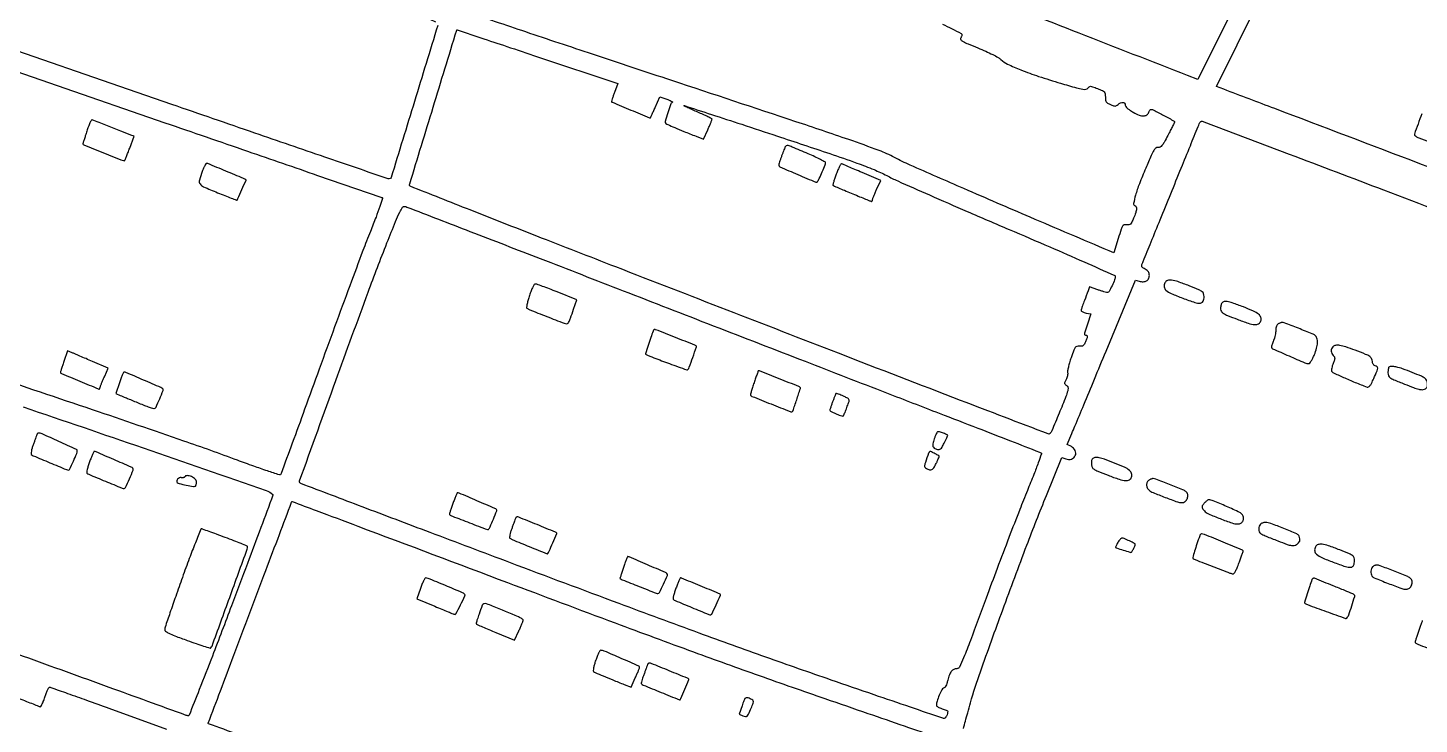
# Model space of a CAD drawing. Header units: metres. Extents: x 244 to 6504, y 133 to 4776.
# Drawn here: x 1770 to 2420, y 2026 to 2351 of the extents above; entities that cross this region are included whole.
import ezdxf

# ---------------------------------------------------------------- set-up
doc = ezdxf.new("R2010")
doc.units = ezdxf.units.M
doc.header["$MEASUREMENT"] = 0

msp = doc.modelspace()

# ---------------------------------------------------------------- linework, layer by layer
for points in [[(2390.74, 4302.36, -0.000001), (2436.6, 4383.87, -0.253439)], [(5649.78, 2908.29, -0.000001), (5592.12, 2927.27, -0.000136)], [(1770.95, 4232.21, -0.000001), (1756.31, 4203.53, -0.092463)], [(2206.96, 2024.38, -0.000411), (2207.88, 2027.87, -0.003123), (2208.94, 2031.8, -0.00189), (2210.24, 2036.44, -0.016038), (2214.87, 2050.93, -0.002374), (2225.3, 2079.82, -0.002896), (2236.52, 2109.92, -0.006038), (2245.68, 2133.2), (2252.87, 2150.84), (2254.68, 2150.21, 0.160329), (2257.33, 2150.16, 0.214377), (2259.12, 2151.74, 0.219929), (2259.1, 2154.07, 0.164771), (2257.29, 2155.95), (2255.33, 2156.97), (2257.51, 2162.1, 0.002072), (2258.96, 2165.52, 0.000135), (2263.1, 2175.48, 0.000196), (2268.03, 2187.35, 0.000146), (2273.46, 2200.45), (2287.22, 2233.67), (2288.97, 2233.16, 0.069903), (2290.87, 2232.9, 0.126063), (2292.38, 2233.28, 0.151374), (2293.34, 2234.28, 0.117639), (2293.69, 2235.75, 0.049629), (2293.59, 2236.78, 0.095498), (2293.28, 2237.54, 0.089411), (2292.69, 2238.16, 0.039436), (2291.73, 2238.76, -0.025294), (2290.69, 2239.37, -0.122565), (2290.23, 2239.86, -0.16514), (2290.12, 2240.44, -0.056736), (2290.35, 2241.26, -0.002575), (2290.8, 2242.4, -0.000021), (2294.49, 2251.45, -0.000075), (2298.73, 2261.84, -0.000048), (2303.65, 2273.88, 0.00009), (2308.56, 2285.92, 0.000139), (2312.8, 2296.32, 0.00004), (2316.49, 2305.38, 0.00456), (2316.96, 2306.57, -0.050393), (2317.25, 2307.14, -0.069985), (2317.62, 2307.58, -0.08969), (2318.02, 2307.82, -0.182983), (2318.38, 2307.82, -0.000607), (2319.05, 2307.57), (2358.85, 2292.47, -0.000002), (2402.87, 2275.77, -0.000001), (2455, 2255.99, -0.000469)], [(2661.8, 3304.26, -0.000001), (2697.55, 3290.75, -0.000089)], [(2344.77, 2384.5), (2316.35, 2327.27), (2311.48, 2329.15, -0.000938), (2260.93, 2348.85, -0.000169), (2166.88, 2385.74, -0.000003), (2059.01, 2428.09, -0.099946)], [(1791.55, 2429.41, -0.000038), (1874.38, 2392.56, -0.000003), (1960.7, 2354.15, -0.085326)], [(1593.92, 2905.57, -0.000004), (1514.48, 2912.51, -0.000011), (1436.43, 2919.33, -0.007054)], [(1951.55, 1991.02, -0.000054), (1914.46, 2004.68, -0.000089), (1883.2, 2016.2, -0.000001), (1854.82, 2026.66, -0.083555), (1854.7, 2026.74, -0.321062), (1854.66, 2026.85, -0.00001), (1860.33, 2041.97, -0.000482), (1866.6, 2058.64, -0.00029), (1874.07, 2078.43, 0.000121), (1881.55, 2098.22, 0.000201), (1887.85, 2114.91, 0.000005), (1893.56, 2130.04, 0.09035), (1893.59, 2130.2, -0.52322), (1893.79, 2130.34, -0.000152), (1905.06, 2126.13, -0.000598), (1924.48, 2118.84, -0.000025), (1994.28, 2092.53, 0.000711), (2044.47, 2073.69, 0.0018), (2081.03, 2060.18, 0.002313), (2111.66, 2049.14, 0.002327), (2142.33, 2038.41, -0.000195), (2162.41, 2031.48, -0.000323), (2179.35, 2025.62, -0.00001), (2194.67, 2020.3, -0.108295)], [(3277.66, 3166.01, -0.000003), (3312.3, 3149.56, -0.000078)], [(1760.78, 2776.75, 0.001196), (1780.94, 2769.33, 0.002219), (1797.33, 2763.42, 0.000216), (1811.67, 2758.33, 0.353139), (1812.14, 2758.49, -0.233645), (1812.46, 2758.7, -0.059172), (1813.1, 2758.68, -0.043311), (1813.98, 2758.48, -0.021339), (1815.04, 2758.09, 0.015755), (1816.03, 2757.72, 0.023323), (1816.92, 2757.45, 0.020153), (1817.64, 2757.31, 0.240557), (1817.9, 2757.39, 0.108307), (1818.98, 2759.08, 0.000018), (1857.04, 2862.14, 0.000008), (1895.3, 2965.72, 0.303576), (1895.12, 2966.47, 0.097959), (1893.63, 2967.38, 0.000059), (1846.21, 2984.95, 0.000028), (1798.38, 3002.67, 0.231045)], [(1986.93, 2957.13, 0.000002), (2009.06, 2948.59, 0.092301)], [(1716.95, 2894.91, -0.000001), (1705.81, 2895.88, -0.000045)], [(2910.82, 2101.23, -0.000002), (2871.64, 2116.15, -0.08954)], [(1989.74, 2610.17, -0.000005), (1937.37, 2630.58, -0.000013), (1885.25, 2650.89, -0.103803)], [(2599.62, 2200.92, -0.000035), (2724.87, 2153.38, -0.00001), (2851.52, 2105.29, -0.308463)], [(2053.75, 2575.01, -0.000008), (2098.97, 2556.99, -0.082366)], [(2619.06, 2212.23, 0.000045), (2487.51, 2262.24, 0.000015), (2352.21, 2313.65, 0.000934), (2328.37, 2322.66), (2324.95, 2323.94), (2353.96, 2382.42)], [(2050.63, 2586.03, -0.000012), (2000.22, 2606.2, -0.092222)], [(3433.83, 1894.18, -0.000012), (3289.85, 1953, -0.000025)], [(1733.83, 2341.79), (1834.41, 2307.1, 0.000005), (1873.03, 2293.78, 0.000007), (1905.67, 2282.52), (1935.13, 2272.37, 0.001565), (1935.76, 2272.15, -0.411692), (1935.98, 2271.7, -0.004001), (1934.71, 2267.92, -0.00873), (1932.92, 2263.03, -0.003388), (1930.28, 2256.32, 0.005515), (1926.82, 2247.41, 0.001036), (1920.7, 2231.03, 0.001108), (1913.63, 2211.85, 0.001014), (1906.43, 2192.07, -0.000515), (1899.64, 2173.36, -0.000843), (1893.85, 2157.53, -0.000072), (1888.63, 2143.34, -0.101072), (1888.33, 2142.86, -0.291687), (1887.87, 2142.74, -0.001028), (1882.26, 2144.61, -0.004858), (1875.86, 2146.83, -0.002974), (1868.36, 2149.57, 0.005793), (1843.26, 2158.56, 0.001335), (1800.74, 2173.11, 0.001386), (1751.93, 2189.51, 0.001397)], [(1295.67, 1964.85, 0.000003), (1274.44, 1991.49, 0.000003), (1253.21, 2018.11, 0.000003), (1234.69, 2041.33, 0.000013), (1223.43, 2055.44), (1202.7, 2081.44), (1212.35, 2081.44, -0.013249), (1218.3, 2081.28, -0.008003), (1225.34, 2080.8, -0.005878), (1234.41, 2079.92, -0.002277), (1246.95, 2078.49, 0.003246), (1260.39, 2076.99, 0.000828), (1282.18, 2074.74, 0.000844), (1307.06, 2072.25, 0.000856), (1331.85, 2069.86, -0.000171), (1354.86, 2067.67, -0.000283), (1374.29, 2065.81, -0.000012), (1391.85, 2064.11, -0.070411), (1392.16, 2064.03, -0.368962), (1392.28, 2063.82, -0.000175), (1390.42, 2055.56, -0.002073), (1388.3, 2046.34, -0.001246), (1385.72, 2035.4, 0.000257), (1383.11, 2024.45, 0.00042)], [(1500.95, 2262.53, 0.000004), (1528.97, 2253.3, 0.000065)], [(1965.28, 2362.4, -0.000007), (1937.05, 2374.83, -0.000395)], [(2079.09, 2479.91, -0.000019), (2091.94, 2510.94, -0.08083)], [(1615.93, 2491.35, 0.000013), (1638.04, 2483.81, 0.000038)], [(1768.4, 2174.44, -0.001759), (1824.23, 2155.37, -0.000206), (1881.67, 2135.49, -0.113445), (1884.74, 2133.56, -0.292991), (1884.81, 2133.27, -0.000056), (1879.22, 2118.2, -0.001123), (1872.99, 2101.48, -0.000677), (1865.52, 2081.68, -0.000959), (1856.57, 2058.19, -0.003082), (1850.48, 2042.6, -0.000602), (1845.71, 2030.63, -0.375167), (1845.11, 2030.32, -0.025659), (1844.41, 2030.54, -0.000005), (1808.4, 2043.61, -0.00011), (1768.54, 2058.08, -0.000066), (1721.37, 2075.23)], [(1562.47, 2251.82, -0.000014), (1503.75, 2271.26, -0.32023)], [(2862.15, 2119.97, -0.000008), (2820.04, 2135.87, -0.000412)], [(1993.47, 2423.72, -0.000024), (1979.7, 2393.4, -0.00003), (1965.96, 2363.16, -0.085691)], [(1961.73, 2352.47, -0.000175), (1950.86, 2317, -0.000164), (1939.96, 2281.49, -0.32933), (1939.07, 2280.83, -0.082749), (1938.55, 2280.92, -0.000012), (1909.01, 2291.05, -0.000312), (1876.35, 2302.27, -0.000189), (1837.67, 2315.6), (1736.92, 2350.37)], [(2197.21, 2353.1, -0.009638), (2201.62, 2350.95, -0.002956), (2205.9, 2348.71, -0.281782), (2206.24, 2348.14, -0.059507), (2206.2, 2347.79, -0.024938), (2206.06, 2347.34, -0.024245), (2205.85, 2346.86, -0.028925), (2205.62, 2346.44, 0.362537), (2205.71, 2345.78, 0.059821), (2206.83, 2344.97, 0.026401), (2209.13, 2343.85, 0.004318), (2213.71, 2341.97, -0.008749), (2217.42, 2340.4, -0.013093), (2220.59, 2338.9, -0.013894), (2223.09, 2337.54, -0.060159), (2224.43, 2336.53, 0.08182), (2227.51, 2334.42, 0.015475), (2233.77, 2331.72, 0.014413), (2242.04, 2328.72, 0.008041), (2252.27, 2325.53, 0.001986), (2259.73, 2323.36, 0.02507), (2262.58, 2322.7, 0.079913), (2264.1, 2322.67, 0.20774), (2265.02, 2323.23, -0.074904), (2265.63, 2323.87, -0.179438), (2266.25, 2324.07, -0.074882), (2267.2, 2323.88, -0.006406), (2269.51, 2323, -0.01142), (2271.78, 2322.05, -0.10169), (2272.66, 2321.42, -0.152199), (2273.05, 2320.6, -0.035266), (2273.16, 2319.06, 0.029013), (2273.24, 2317.6, 0.120723), (2273.55, 2316.78, 0.117926), (2274.2, 2316.19, 0.0271), (2275.55, 2315.54, 0.015032), (2276.95, 2315, 0.086523), (2277.73, 2314.87, 0.130336), (2278.36, 2315.04, 0.051938), (2279.08, 2315.57, -0.07099), (2280.24, 2316.36, -0.130833), (2281.35, 2316.57, -0.200377), (2282.12, 2316.19, -0.179767), (2282.43, 2315.34, 0.157987), (2282.65, 2314.66, 0.052424), (2283.36, 2313.87, 0.038255), (2284.52, 2312.98, 0.016946), (2286.16, 2311.98, 0.033791), (2288.92, 2310.66, 0.094598), (2291.01, 2310.26, 0.158976), (2292.47, 2310.73, 0.159908), (2293.36, 2311.97, -0.045336), (2293.58, 2312.48, -0.054035), (2293.87, 2312.9, -0.062844), (2294.19, 2313.2, -0.155042), (2294.49, 2313.29, -0.120966), (2295.76, 2312.98, -0.003899), (2300.44, 2310.49, -0.001993), (2305.3, 2307.82, -0.391276), (2305.46, 2307.34, -0.011411), (2305.32, 2307.05, -0.000167), (2304.46, 2305.36, -0.000457), (2303.46, 2303.41, -0.000301), (2302.31, 2301.16, -0.006514), (2300.57, 2297.9, -0.045623), (2299.57, 2296.4, -0.107837), (2298.71, 2295.72, -0.14408), (2297.74, 2295.55, 0.199108), (2296.69, 2295.26, 0.091048), (2295.74, 2294.17, 0.031013), (2294.52, 2291.78, 0.003057), (2291.96, 2285.84, 0.00827), (2289.02, 2278.57, 0.021741), (2287.23, 2273.23, 0.023073), (2286.33, 2269.44, 0.375588), (2286.94, 2268.4, -0.226723), (2287.53, 2267.83, -0.115527), (2287.66, 2266.78, -0.057098), (2287.3, 2265.12, -0.015486), (2286.34, 2262.59, -0.012409), (2285.47, 2260.63, -0.091725), (2284.87, 2259.8, -0.164065), (2284.17, 2259.48, -0.064496), (2283.1, 2259.49, 0.109039), (2281.96, 2259.41, 0.185427), (2281.22, 2258.84, 0.058003), (2280.55, 2257.4, 0.003933), (2279.17, 2253.08), (2277.1, 2246.39), (2274.96, 2247.29, -0.000896), (2238.15, 2262.96, -0.001489), (2207.2, 2276.32, -0.000938), (2182.04, 2287.31, -0.02041), (2174.81, 2290.85, 0.034735), (2167.6, 2294.12, 0.006023), (2153.51, 2299.18, 0.002979), (2128.74, 2307.57, 0.000317), (2070.98, 2326.73, -0.000471), (2033.95, 2339.01, -0.000783), (2002.78, 2349.44, -0.000026), (1974.62, 2358.92, -0.318739)], [(1974.79, 2361, -0.000165), (1988.95, 2391.71, -0.000078)], [(1839.11, 2010.56, -0.000013), (1820.53, 1958.18, -0.000011), (1801.94, 1905.75, -0.098014)], [(2420.74, 2311.23, 0.000317), (2417.32, 2301.72, 0.298594), (2417.42, 2301.28, 0.099177), (2419.45, 2300.02, 0.000648), (2439.28, 2292.59, 0.000274)], [(2040.94, 1654.04, -0.000001), (2044.21, 1659.17, -0.002689)], [(2535.59, 1289.9, -0.000004), (2496.83, 1304.97, -0.000295)], [(2421.02, 2074.77, -0.00005), (2420.5, 2073.3, -0.000069), (2419.88, 2071.55, -0.000053), (2419.19, 2069.63, 0.005002), (2418.55, 2067.75, 0.008027), (2418.04, 2066.13, 0.002807), (2417.63, 2064.74, 0.276283), (2417.68, 2064.55, 0.102014), (2418.96, 2063.74, 0.001395), (2427.65, 2060.46, 0.000632)], [(2428.76, 2073.27, -0.000025), (2426.31, 2074.24, -0.00008)], [(1766.4, 2038.45, -0.000066), (1769.88, 2037.08, -0.000098), (1772.94, 2035.87, -0.000045), (1775.55, 2034.85, -0.001845), (1776.12, 2034.62, 0.345585), (1776.53, 2034.74, 0.035441), (1777.09, 2035.66, 0.029377), (1777.72, 2037.07, 0.012978), (1778.4, 2039, -0.012763), (1779.03, 2040.79, -0.019702), (1779.67, 2042.31, -0.014808), (1780.27, 2043.48, -0.274106), (1780.62, 2043.68, -0.085165), (1781.16, 2043.59, -0.000189), (1789.03, 2040.8, -0.001267), (1797.89, 2037.64, -0.000786), (1808.28, 2033.88), (1835.24, 2024.08)]]:
    msp.add_lwpolyline(points, format="xyb")
for points in [[(2008.26, 2337.9), (2045.76, 2325.41), (2044.19, 2321.24, 0.005666), (2043.6, 2319.62, 0.009048), (2043.14, 2318.23, 0.003541), (2042.78, 2317.04, 0.274597), (2042.83, 2316.85, 0.097525), (2043.18, 2316.61, 0.000104), (2051.8, 2313.01, 0.000103), (2060.43, 2309.4, 0.099249), (2060.84, 2309.32, 0.290163), (2060.93, 2309.38, 0.000767), (2061.58, 2310.75, 0.004182), (2062.31, 2312.33, 0.002554), (2063.14, 2314.21), (2065.27, 2319.1), (2068.52, 2318.06, -0.014394), (2069.73, 2317.63, -0.028681), (2070.66, 2317.21, -0.039479), (2071.23, 2316.85, -0.519007), (2071.22, 2316.64, 0.159893), (2070.32, 2315.5, 0.011849), (2069.03, 2311.67, 0.009076), (2067.88, 2307.72, 0.282407), (2068.15, 2306.78, 0.07962), (2069, 2306.23, 0.003444), (2072.26, 2304.81, 0.00507), (2076.55, 2303.03, 0.002272), (2082.21, 2300.77), (2085.69, 2299.4), (2087.68, 2303.79, 0.003971), (2088.44, 2305.51, 0.005773), (2089.08, 2307.03, 0.003063), (2089.6, 2308.33, 0.093891), (2089.67, 2308.67, 0.279467), (2089.5, 2308.94, 0.003855), (2087.72, 2309.86, 0.009495), (2085.58, 2310.88, 0.005945), (2083.04, 2312, -0.003237), (2080.51, 2313.1, -0.005511), (2078.41, 2314.06, -0.001314), (2076.62, 2314.9, -0.518193), (2076.6, 2315.02, -0.282192), (2076.78, 2315.07, -0.00003), (2089.47, 2310.93, -0.000816), (2103.52, 2306.33, -0.000491), (2120.16, 2300.83, -0.000945), (2144.6, 2292.68, -0.005676), (2157.26, 2288.27, -0.010891), (2165.25, 2285.18, -0.024311), (2171.15, 2282.42, 0.017014), (2176.28, 2279.92, 0.001163), (2191.07, 2273.37, 0.001662), (2208.76, 2265.65, 0.001247), (2228.28, 2257.27, -0.001212), (2247.27, 2249.12, -0.002004), (2263.25, 2242.13, -0.000176), (2277.52, 2235.83, -0.29683), (2277.8, 2235.4, -0.095173), (2277.49, 2233.81, -0.017), (2276.27, 2231.02, -0.010955), (2274.87, 2228.26, -0.276606), (2274.17, 2227.84, -0.063077), (2273.67, 2227.9, -0.006131), (2272.49, 2228.22, -0.007699), (2271.1, 2228.64, -0.006017), (2269.59, 2229.14), (2265.82, 2230.44), (2265.13, 2228.64, 0.001056), (2263.38, 2224.07, 0.006316), (2262.5, 2221.67, 0.009596), (2262.01, 2220.19, 0.075049), (2261.9, 2219.47, 0.225692), (2262.05, 2219.15, 0.051058), (2262.57, 2218.81, 0.043279), (2263.3, 2218.51, 0.030219), (2264.17, 2218.29), (2266.44, 2217.86), (2264.83, 2213.13, 0.001158), (2263.54, 2209.3, 0.048622), (2263.35, 2208.46, 0.32943), (2263.54, 2208.1, 0.107093), (2264.16, 2207.97, -0.168233), (2264.58, 2207.82, -0.240917), (2264.74, 2207.48, -0.074252), (2264.6, 2206.77, -0.009073), (2264.05, 2205.29, -0.019324), (2263.39, 2203.78, -0.108246), (2262.85, 2203.09, -0.149371), (2262.15, 2202.8, -0.048153), (2261.03, 2202.81, 0.082922), (2259.82, 2202.72, 0.181214), (2259.07, 2202.21, 0.068089), (2258.41, 2200.97, 0.005186), (2257.14, 2197.37, 0.01096), (2256.43, 2195.12, 0.014066), (2255.89, 2193.02, 0.011914), (2255.52, 2191.26, 0.107176), (2255.55, 2190.48, -0.082885), (2255.6, 2189.85, -0.032843), (2255.47, 2189, -0.031386), (2255.21, 2188.08, -0.03419), (2254.84, 2187.23, 0.013349), (2254.26, 2186.04, 0.113737), (2254.15, 2185.46, 0.20236), (2254.33, 2185.05, 0.058264), (2254.91, 2184.63, -0.087406), (2255.41, 2184.22, -0.11611), (2255.68, 2183.71, -0.085764), (2255.73, 2183.01, -0.030878), (2255.58, 2182.01, -0.041127), (2254.76, 2179.34, -0.002454), (2251.58, 2171.5, -0.001319), (2248.18, 2163.32, -0.090607), (2247.37, 2162.07, -0.303773), (2246.47, 2161.86, -0.000075), (2205.62, 2177.52, -0.000857), (2148.61, 2199.51, -0.000162), (2044.79, 2239.79, -0.000575), (2007.89, 2254.16, -0.000955), (1976.83, 2266.37, -0.00004), (1948.82, 2277.45, -0.303373), (1948.56, 2277.83, -0.078257), (1948.66, 2278.58, -0.000016), (1959.58, 2314.31, -0.000005), (1970.57, 2350.28, -0.343236), (1970.73, 2350.39, -0.068347), (1970.75, 2350.38), (1981.77, 2346.72, -0.000036), (1993.88, 2342.69, -0.000022)], [(1798.01, 2303.17, 0.001966), (1797.32, 2301.02, 0.00298), (1796.74, 2299.15, 0.001127), (1796.25, 2297.54, 0.072763), (1796.21, 2297.25, 0.306639), (1796.57, 2296.73, 0.000687), (1805.82, 2293.04, 0.000696), (1815.07, 2289.38, 0.298553), (1815.71, 2289.51, 0.099514), (1815.88, 2289.77, 0.001721), (1816.51, 2291.33, 0.004293), (1817.23, 2293.16, 0.002837), (1818.02, 2295.28), (1820.04, 2300.75), (1818.56, 2301.32, -0.000402), (1813.89, 2303.14, -0.000178), (1807.74, 2305.55, -0.000042), (1801.29, 2308.08, -0.005345), (1800.49, 2308.4, 0.382704), (1800.14, 2308.28, 0.015184), (1799.48, 2306.98, 0.020074), (1798.75, 2305.26, 0.011989)], [(2123.68, 2295.64, -0.00324), (2123.44, 2294.97, -0.00075), (2123.01, 2293.84, -0.000775), (2122.52, 2292.55, -0.000758), (2122.02, 2291.24, 0.008004), (2121.55, 2289.97, 0.009851), (2121.16, 2288.77, 0.008453), (2120.87, 2287.75, 0.068279), (2120.81, 2287.27, 0.295689), (2121.31, 2286.52, 0.001589), (2129.69, 2282.9, 0.00148), (2138.12, 2279.33, 0.364413), (2138.85, 2279.56, 0.034884), (2139.68, 2281.07, 0.00539), (2141.09, 2284.2, 0.00284), (2142.5, 2287.5, 0.09995), (2142.66, 2288.32, 0.271194), (2142.4, 2288.76, 0.006821), (2140.28, 2289.92, 0.012783), (2137.66, 2291.21, 0.008137), (2134.55, 2292.59, 0.000982), (2127.08, 2295.73, 0.030656), (2125.18, 2296.39, 0.185398), (2124.28, 2296.31, 0.193967)], [(1851.88, 2284.39, 0.022072), (1850.53, 2280.25, 0.227081), (1850.84, 2278.53, 0.1344), (1852.47, 2277.21, 0.006276), (1859.04, 2274.43, 0.002596), (1862.45, 2273.06, 0.004261), (1865.35, 2271.94, 0.000779), (1867.9, 2270.98, 0.304982), (1868.08, 2271.02, 0.081704), (1868.52, 2271.68, 0.001259), (1870.37, 2275.88, 0.00043), (1872.29, 2280.29, 0.365776), (1872.23, 2280.49, 0.04611), (1871.12, 2281.08, 0.000465), (1862.91, 2284.49, 0.000229), (1854.45, 2288, 0.098383), (1853.84, 2288.12, 0.26346), (1853.56, 2287.96, 0.014092), (1853.03, 2287.02, 0.019057), (1852.45, 2285.82, 0.012442)], [(2147.65, 2283.15, 0.005459), (2146.96, 2281.21, 0.008728), (2146.43, 2279.53, 0.003308), (2146, 2278.09, 0.274136), (2146.06, 2277.88, 0.093214), (2146.28, 2277.73, 0.000488), (2148.66, 2276.7, 0.002145), (2151.39, 2275.54, 0.001356), (2154.58, 2274.21, -0.000006), (2157.82, 2272.87, -0.000009), (2160.68, 2271.69, -0.000004), (2163.1, 2270.68, -0.00014), (2163.69, 2270.44, 0.10064), (2164.01, 2270.38, 0.146676), (2164.28, 2270.46, 0.146308), (2164.46, 2270.68, 0.099965), (2164.52, 2270.99, -0.08445), (2164.62, 2271.54, -0.008105), (2165.09, 2272.83, -0.010137), (2165.71, 2274.35, -0.007834), (2166.45, 2275.98), (2168.39, 2280.06), (2159.66, 2283.83, 0.000162), (2156.27, 2285.29, 0.000239), (2153.29, 2286.57, 0.000106), (2150.74, 2287.67, 0.004746), (2150.21, 2287.89, 0.358688), (2149.83, 2287.77, 0.02094), (2149.17, 2286.65, 0.023472), (2148.42, 2285.1, 0.013104)], [(2048.26, 2228.67, 0.000097), (2090.24, 2212.37, 0.000092), (2133.09, 2195.75, 0.000091), (2171.1, 2181.03, 0.000317), (2195.66, 2171.53, -0.00026), (2213.61, 2164.6, -0.000424), (2228.85, 2158.68, -0.000044), (2242.48, 2153.38, -0.040342), (2243.09, 2153.09, -0.355936), (2243.3, 2152.53, -0.003781), (2241.85, 2148.4, -0.008238), (2239.81, 2143.01, -0.003004), (2236.76, 2135.43, 0.004435), (2233.22, 2126.6, 0.001471), (2228.19, 2113.59, 0.001465), (2222.7, 2099.13, 0.001666), (2217.53, 2085.25, -0.000844), (2210.18, 2065.43, -0.009031), (2207.04, 2057.44, -0.014423), (2205.07, 2053.04, -0.287629), (2203.88, 2052.3, 0.109292), (2202.43, 2051.97, 0.116454), (2201.29, 2051.08, 0.080184), (2200.38, 2049.46, 0.029042), (2199.62, 2046.94, -0.020882), (2199.19, 2045.45, -0.041258), (2198.71, 2044.32, -0.05437), (2198.2, 2043.56, -0.154678), (2197.66, 2043.22, 0.215435), (2196.82, 2042.54, 0.018061), (2195.62, 2039.92, 0.024074), (2194.62, 2037.16, 0.074572), (2194.33, 2035.21, 0.228107), (2194.49, 2034.87, 0.037032), (2195.11, 2034.45, 0.03453), (2195.97, 2034.03, 0.024128), (2196.98, 2033.67, -0.012804), (2198, 2033.34, -0.019945), (2198.85, 2032.99, -0.015026), (2199.51, 2032.67, -0.285306), (2199.62, 2032.48, -0.057882), (2199.47, 2031.37, -0.047404), (2199.06, 2030.25, -0.049268), (2198.52, 2029.37, -0.2368), (2198.02, 2029.11, -0.081982), (2197.39, 2029.21, -0.000065), (2182.19, 2034.37, -0.000722), (2165.24, 2040.16, -0.000442), (2145.27, 2047.03, -0.002385), (2114.81, 2057.7, -0.002215), (2083.7, 2068.91, -0.001722), (2046.36, 2082.71, -0.000699), (1995.6, 2101.75, -0.000222), (1958.11, 2115.89, -0.000368), (1926.47, 2127.86, -0.000013), (1897.87, 2138.71, -0.104014), (1897.46, 2138.98, -0.293245), (1897.24, 2139.95, -0.000065), (1914.21, 2186.83, -0.001268), (1929.26, 2228.03, -0.006348), (1938.04, 2250.98, -0.001818), (1942.05, 2260.96, -0.015722), (1943.99, 2265.34, -0.031464), (1945.28, 2267.64, -0.306969), (1946.25, 2268.05, -0.043447), (1947.3, 2267.75, -0.000026), (1976.76, 2256.37, -0.000335), (2009.56, 2243.69, -0.000205)], [(2300.94, 2232.39, 0.154593), (2300.59, 2230.52, 0.186604), (2301.42, 2228.96, 0.075542), (2303.91, 2227.4, 0.012077), (2309.25, 2225.24, 0.010024), (2314.96, 2223.21, 0.097726), (2317.49, 2222.89, 0.276905), (2318.74, 2223.77, 0.105725), (2319.2, 2225.92, 0.079131), (2318.97, 2227.34, 0.158586), (2318.32, 2228.24, 0.057499), (2316.8, 2229.09, 0.00394), (2312.24, 2230.95, 0.010249), (2307, 2232.92, 0.053183), (2304, 2233.64, 0.118494), (2302.14, 2233.43, 0.185695)], [(2004.52, 2226.46, 0.011674), (2003.88, 2224.37, 0.017773), (2003.43, 2222.52, 0.012624), (2003.16, 2221.01, 0.25206), (2003.31, 2220.58, 0.08988), (2004.4, 2219.9, 0.000992), (2012.55, 2216.69, 0.000964), (2020.73, 2213.5, 0.092754), (2021.96, 2213.27, 0.221181), (2022.5, 2213.52, 0.066318), (2022.99, 2214.3, 0.023352), (2023.66, 2215.92, 0.002171), (2025.09, 2220.01), (2026.63, 2224.43), (2017.4, 2228.12, 0.003262), (2013.8, 2229.54, 0.004788), (2010.62, 2230.73, 0.002365), (2007.9, 2231.7, 0.084943), (2007.25, 2231.81, 0.253425), (2006.75, 2231.55, 0.027032), (2006.08, 2230.39, 0.02525), (2005.33, 2228.7, 0.01186)], [(2327.51, 2222.91, 0.08343), (2327.22, 2222.41, 0.038954), (2327.02, 2221.7, 0.03718), (2326.91, 2220.89, 0.042756), (2326.93, 2220.12, 0.123102), (2327.36, 2218.99, 0.10358), (2328.29, 2218.11, 0.040938), (2330.17, 2217.15, 0.004642), (2334.63, 2215.38, 0.012643), (2339.78, 2213.52, 0.061755), (2342.82, 2212.92, 0.141335), (2344.63, 2213.3, 0.196162), (2345.69, 2214.57, 0.159201), (2345.67, 2216.26, 0.143337), (2344.67, 2217.7, 0.065378), (2342.28, 2219.16, 0.012499), (2337.56, 2221.1, 0.004778), (2332.36, 2223.04, 0.04216), (2330, 2223.67, 0.113182), (2328.58, 2223.6, 0.152576)], [(2353.81, 2213.21, 0.09906), (2353.31, 2212.77, 0.069529), (2352.95, 2212.12, 0.057269), (2352.72, 2211.27, 0.035499), (2352.65, 2210.23, -0.033649), (2352.58, 2209.18, -0.018615), (2352.36, 2207.9, -0.018491), (2352.04, 2206.62, -0.028215), (2351.66, 2205.55, 0.010926), (2351.28, 2204.58, 0.01236), (2350.96, 2203.63, 0.011634), (2350.72, 2202.82, 0.064115), (2350.66, 2202.36, 0.296589), (2351.13, 2201.65, 0.001692), (2358.84, 2198.26, 0.003533), (2366.23, 2195.1, 0.102203), (2368.24, 2194.71, 0.247172), (2368.58, 2194.9, 0.014942), (2369.23, 2195.93, 0.019547), (2369.95, 2197.27, 0.012971), (2370.67, 2198.86, 0.03443), (2371.7, 2201.84, 0.057834), (2372.09, 2204.46, 0.075673), (2371.84, 2206.53, 0.160368), (2370.96, 2207.85, 0.071268), (2369.69, 2208.59, 0.001658), (2363.21, 2211.15, 0.001226), (2356.59, 2213.73, 0.101723), (2355.52, 2213.91, 0.069803), (2355.23, 2213.86, 0.017863), (2354.79, 2213.7, 0.017844), (2354.29, 2213.47, 0.017255)], [(2062.16, 2209.79, 0.007043), (2061.15, 2206.92, 0.00337), (2059.92, 2203.2, 0.00033), (2058.63, 2199.2, 0.372943), (2058.7, 2199.05, 0.022513), (2062.53, 2197.4, 0.004054), (2069.81, 2194.69, 0.000672), (2077.92, 2191.77, 0.312495), (2078.44, 2191.91, 0.089136), (2079.05, 2192.96, 0.002862), (2080.7, 2197.61, 0.001165), (2082.41, 2202.52, 0.318064), (2082.29, 2202.92, 0.073674), (2081.68, 2203.28, 0.000191), (2072.56, 2206.89, 0.000151), (2063.36, 2210.51, 0.09415), (2062.81, 2210.62, 0.176547), (2062.66, 2210.56, 0.050713), (2062.48, 2210.37, 0.044251), (2062.3, 2210.11, 0.034717)], [(1787.3, 2195.62, 0.005539), (1786.64, 2193.68, 0.008837), (1786.12, 2192.01, 0.003409), (1785.71, 2190.58, 0.270145), (1785.77, 2190.37, 0.097299), (1786.17, 2190.09, 0.000136), (1794.77, 2186.49, 0.000133), (1803.36, 2182.89, 0.099412), (1803.83, 2182.79, 0.282031), (1803.92, 2182.84, 0.014854), (1804.05, 2183.13, 0.019793), (1804.2, 2183.51, 0.012738), (1804.34, 2183.95, -0.023639), (1804.57, 2184.62, -0.003939), (1805.07, 2185.87, -0.004311), (1805.69, 2187.33, -0.003808), (1806.36, 2188.84), (1808.05, 2192.57), (1800.64, 2195.72, 0.000061), (1797.65, 2196.99, 0.00007), (1794.8, 2198.21, 0.000063), (1792.38, 2199.24, 0.000406), (1791.15, 2199.76), (1789.08, 2200.63)], [(2379.28, 2202.53, 0.107078), (2378.69, 2201.62, 0.102771), (2378.52, 2200.53, 0.097535), (2378.8, 2199.42, 0.086603), (2379.49, 2198.45, -0.066784), (2379.99, 2197.79, -0.135319), (2380.15, 2197.17, -0.078069), (2380, 2196.33, -0.012405), (2379.42, 2194.76, 0.020241), (2379.03, 2193.66, 0.023882), (2378.76, 2192.6, 0.023729), (2378.61, 2191.7, 0.119478), (2378.68, 2191.19, 0.194624), (2379.32, 2190.51, 0.003097), (2384.22, 2188.27, 0.008345), (2389.63, 2185.94, 0.007962), (2395.21, 2183.75, 0.199424), (2395.89, 2183.77, 0.119405), (2396.53, 2184.28, 0.051531), (2397.27, 2185.45, 0.009566), (2398.36, 2187.75, 0.004693), (2399.88, 2191.25, 0.0731), (2400.21, 2192.51, 0.246644), (2399.94, 2193.21, 0.102175), (2399.02, 2193.72, -0.082012), (2398.47, 2194, -0.085097), (2398.05, 2194.44, -0.081604), (2397.79, 2195.01, -0.067826), (2397.7, 2195.68, 0.119559), (2397.37, 2197, 0.129318), (2396.49, 2197.99, 0.048795), (2394.55, 2199.01, 0.004994), (2389.71, 2200.91, 0.010951), (2385.32, 2202.48, 0.041791), (2382.49, 2203.17, 0.074057), (2380.58, 2203.18, 0.162468)], [(1813.19, 2185.73), (1811.51, 2180.71), (1813.63, 2179.83, 0.000004), (1814.84, 2179.33, 0.000001), (1817.06, 2178.41, 0.000001), (1819.65, 2177.33, 0.000001), (1822.33, 2176.22, 0.005381), (1824.89, 2175.19, 0.008126), (1827.14, 2174.35, 0.003883), (1829.07, 2173.69, 0.162899), (1829.5, 2173.69, 0.206634), (1830.3, 2174.41, 0.007656), (1832, 2178.21, 0.006398), (1833.6, 2182.12, 0.301859), (1833.43, 2182.91, 0.091409), (1832.56, 2183.5, 0.000659), (1824.45, 2187.03, 0.000598), (1816.29, 2190.55, 0.101916), (1815.35, 2190.74, 0.292421), (1815.11, 2190.59, 0.006524), (1814.52, 2189.27, 0.012647), (1813.87, 2187.65, 0.007952)], [(2109.26, 2185.77, 0.006124), (2108.55, 2183.58, 0.009705), (2108, 2181.69, 0.004116), (2107.58, 2180.09, 0.264131), (2107.66, 2179.82, 0.102011), (2108.31, 2179.39, 0.000347), (2117.19, 2175.86, 0.000378), (2126.05, 2172.36, 0.093103), (2126.89, 2172.2, 0.321753), (2127.39, 2172.55, 0.002238), (2129.16, 2177.8, 0.00228), (2130.88, 2183.05, 0.306672), (2130.7, 2183.66, 0.07803), (2130.22, 2183.95, 0.000125), (2121.03, 2187.63, 0.000103), (2111.8, 2191.32, 0.095337), (2111.35, 2191.41, 0.313016), (2111.26, 2191.34, 0.000751), (2110.67, 2189.75, 0.004206), (2110.01, 2187.93, 0.002559)], [(2405.42, 2192.95, 0.132016), (2405.25, 2192.65, 0.022727), (2405.11, 2192.01, 0.02337), (2405.02, 2191.22, 0.019006), (2404.98, 2190.37, 0.096647), (2405.25, 2189.02, 0.148752), (2405.99, 2188.11, 0.050074), (2407.69, 2187.19, 0.003485), (2412.73, 2185.13, 0.005094), (2416.97, 2183.49, 0.027477), (2419.32, 2182.74, 0.053334), (2420.87, 2182.52, 0.116725), (2422.04, 2182.75, 0.054806), (2422.82, 2183.22, 0.120491), (2423.26, 2183.75, 0.102526), (2423.44, 2184.49, 0.033039), (2423.41, 2185.61, 0.088119), (2423.04, 2186.94, 0.130277), (2422.26, 2187.85, 0.050934), (2420.61, 2188.76, 0.004541), (2416.24, 2190.57, 0.010473), (2411.84, 2192.24, 0.031072), (2408.73, 2193.13, 0.045155), (2406.57, 2193.4, 0.208419)], [(2146.02, 2177.14, 0.004543), (2145.49, 2175.69, 0.006281), (2145.05, 2174.39, 0.004093), (2144.7, 2173.29, 0.074728), (2144.65, 2172.92, 0.288642), (2144.93, 2172.47, 0.006818), (2147.29, 2171.38, 0.012078), (2149.59, 2170.42, 0.093068), (2150.74, 2170.21, 0.270029), (2150.94, 2170.33, 0.013719), (2151.32, 2171.04, 0.018825), (2151.73, 2171.94, 0.012214), (2152.13, 2173.02, -0.001855), (2152.55, 2174.19, -0.00183), (2152.97, 2175.35, -0.001796), (2153.35, 2176.37, -0.007032), (2153.59, 2176.99, 0.148999), (2153.65, 2177.63, 0.153699), (2153.34, 2178.18, 0.073109), (2152.54, 2178.74, 0.014786), (2150.95, 2179.48, 0.00249), (2149.75, 2179.99, 0.003787), (2148.7, 2180.42, 0.001431), (2147.79, 2180.78, 0.093806), (2147.62, 2180.81, 0.295057), (2147.5, 2180.73, 0.002891), (2147.06, 2179.73, 0.008265), (2146.56, 2178.55, 0.005121)], [(1774.68, 2161.43, -0.003147), (1774.5, 2160.91, -0.000332), (1774.06, 2159.71, -0.00041), (1773.54, 2158.27, -0.000329), (1772.98, 2156.73, 0.016308), (1772.47, 2155.21, 0.023984), (1772.14, 2153.83, 0.021305), (1771.98, 2152.72, 0.230178), (1772.13, 2152.31, 0.093103), (1773.05, 2151.7, 0.000842), (1780.76, 2148.46, 0.000801), (1788.49, 2145.24, 0.09852), (1789.53, 2145.04, 0.292395), (1790.01, 2145.34, 0.003055), (1791.73, 2149.13, 0.006057), (1793.3, 2152.76, 0.099476), (1793.56, 2154.05, 0.293584), (1793.16, 2154.67, 0.001071), (1784.98, 2158.39, 0.002267), (1777.11, 2161.9, 0.104147), (1775.39, 2162.26, 0.157894), (1775.21, 2162.2, 0.059121), (1775.01, 2162.02, 0.051057), (1774.82, 2161.75, 0.04247)], [(2193.32, 2159.55, 0.021114), (2192.67, 2157.27, 0.133663), (2192.7, 2156.08, 0.194214), (2193.33, 2155.3, 0.053827), (2194.8, 2154.68, 0.10344), (2195.64, 2154.61, 0.156971), (2196.3, 2154.91, 0.077581), (2196.96, 2155.74, 0.012525), (2197.94, 2157.56, 0.003262), (2198.59, 2158.86, 0.004913), (2199.13, 2160, 0.002081), (2199.59, 2160.98, 0.10741), (2199.63, 2161.18, 0.307504), (2199.44, 2161.46, 0.005293), (2197.6, 2162.17, 0.010871), (2195.84, 2162.78, 0.078369), (2194.95, 2162.92, 0.271733), (2194.7, 2162.77, 0.014782), (2194.26, 2161.93, 0.019662), (2193.78, 2160.84, 0.012763)], [(1799.31, 2148.85, 0.010778), (1798.69, 2146.97, 0.0165), (1798.24, 2145.32, 0.011069), (1797.95, 2143.96, 0.253323), (1798.06, 2143.6, 0.093431), (1798.93, 2143.03, 0.000727), (1806.67, 2139.81, 0.000699), (1814.44, 2136.62, 0.097571), (1815.42, 2136.42, 0.292677), (1816.1, 2136.86, 0.005504), (1817.92, 2140.93, 0.005468), (1819.65, 2145.03, 0.297716), (1819.5, 2145.82, 0.097613), (1818.69, 2146.38, 0.000615), (1810.55, 2149.92, 0.00059), (1802.4, 2153.46, 0.102185), (1801.47, 2153.65, 0.288604), (1801.24, 2153.5, 0.006171), (1800.65, 2152.24, 0.012251), (1800, 2150.69, 0.00771)], [(2190.68, 2152.82, 0.002997), (2189.18, 2148.6, 0.04901), (2188.83, 2147.15, 0.177105), (2189, 2146.34, 0.130054), (2189.68, 2145.7, 0.063897), (2191.14, 2145.15, 0.179998), (2192.2, 2145.28, 0.132433), (2193.13, 2146.13, 0.028924), (2194.2, 2148.03, 0.003622), (2194.76, 2149.2, 0.005371), (2195.23, 2150.24, 0.002543), (2195.61, 2151.12, 0.101878), (2195.66, 2151.33, 0.269832), (2195.47, 2151.65, 0.005396), (2193.74, 2152.61, 0.008776), (2192.04, 2153.49, 0.115481), (2191.36, 2153.65, 0.166712), (2191.19, 2153.59, 0.054905), (2191, 2153.4, 0.047551), (2190.82, 2153.14, 0.038428)], [(2267.31, 2150.42, 0.13415), (2266.97, 2150.05, 0.058773), (2266.74, 2149.42, 0.049088), (2266.63, 2148.6, 0.034885), (2266.65, 2147.68, 0.090335), (2267.04, 2146.33, 0.134031), (2267.86, 2145.4, 0.049057), (2269.6, 2144.5, 0.003876), (2274.45, 2142.58, 0.011715), (2279.63, 2140.72, 0.060214), (2282.61, 2140.12, 0.141546), (2284.38, 2140.48, 0.197857), (2285.41, 2141.7, 0.157321), (2285.4, 2143.41, 0.142259), (2284.4, 2144.87, 0.066554), (2282.03, 2146.35, 0.013292), (2277.42, 2148.27, 0.005461), (2272.68, 2150.05, 0.034623), (2270.21, 2150.76, 0.074022), (2268.6, 2150.86, 0.120314)], [(1843.61, 2141.79, -0.146332), (1843.38, 2141.58, -0.066218), (1842.99, 2141.46, -0.057311), (1842.51, 2141.43, -0.049621), (1842.01, 2141.51, 0.183983), (1841.18, 2141.42, 0.104248), (1840.39, 2140.78, 0.117805), (1839.99, 2139.93, 0.255243), (1840.18, 2139.26, 0.135902), (1841.11, 2138.74, 0.007435), (1844.39, 2137.97, 0.00608), (1847.74, 2137.28, 0.188334), (1848.56, 2137.43, 0.127594), (1848.81, 2137.69, 0.046314), (1849.02, 2138.15, 0.042202), (1849.16, 2138.73, 0.038959), (1849.2, 2139.34, 0.204815), (1848.58, 2140.79, 0.08775), (1846.79, 2141.98, 0.095015), (1844.81, 2142.43, 0.268944)], [(2293.53, 2140.35, 0.084452), (2293.09, 2139.98, 0.055207), (2292.71, 2139.42, 0.053822), (2292.46, 2138.78, 0.067776), (2292.37, 2138.15, 0.064713), (2292.46, 2137.5, 0.043724), (2292.71, 2136.79, 0.04372), (2293.09, 2136.13, 0.064638), (2293.53, 2135.64, 0.079346), (2295.38, 2134.52, 0.005535), (2301.05, 2132.28, 0.005249), (2306.78, 2130.15, 0.08639), (2308.79, 2129.8, 0.17002), (2310.35, 2130.35, 0.135599), (2311.41, 2131.8, 0.137075), (2311.56, 2133.57, 0.174545), (2310.73, 2134.98, 0.076805), (2309.31, 2135.83, 0.002472), (2303.07, 2138.33, 0.002009), (2296.71, 2140.81, 0.099565), (2295.39, 2141.04, 0.06153), (2295.04, 2140.99, 0.020834), (2294.55, 2140.83, 0.020359), (2294.02, 2140.61, 0.022023)], [(1968.78, 2129.44, 0.005149), (1968.1, 2127.51, 0.008357), (1967.57, 2125.85, 0.002897), (1967.14, 2124.43, 0.311916), (1967.2, 2124.25, 0.068774), (1968.57, 2123.49, 0.001186), (1976.52, 2120.42, 0.000373), (1984.9, 2117.22, 0.295692), (1985.32, 2117.31, 0.092923), (1986.14, 2118.52, 0.007191), (1987.68, 2122.14, 0.003516), (1989.22, 2126, 0.301796), (1989.09, 2126.59, 0.090606), (1988.38, 2127.06, 0.000405), (1980.03, 2130.67, 0.000364), (1971.64, 2134.28, 0.101801), (1970.89, 2134.44, 0.299089), (1970.74, 2134.34, 0.00242), (1970.15, 2132.97, 0.00756), (1969.5, 2131.35, 0.004666)], [(2319.53, 2129.8, 0.033618), (2318.57, 2128.7, 0.153093), (2318.28, 2127.91, 0.156756), (2318.5, 2127.11, 0.035745), (2319.36, 2125.98, 0.109614), (2321.25, 2124.6, 0.009839), (2326.71, 2122.34, 0.011228), (2332.22, 2120.32, 0.082248), (2334.99, 2119.86, 0.130624), (2336.41, 2120.24, 0.149477), (2337.37, 2121.27, 0.142473), (2337.62, 2122.69, 0.115376), (2337.11, 2124.17, 0.143533), (2335.89, 2125.23, 0.004261), (2329.64, 2128.06, 0.005521), (2323.46, 2130.7, 0.098231), (2321.35, 2131.12, 0.137793), (2321.08, 2131.05, 0.020669), (2320.61, 2130.74, 0.021907), (2320.07, 2130.31, 0.017335)], [(1997.92, 2122.35, -0.003147), (1997.74, 2121.83, -0.000332), (1997.3, 2120.63, -0.00041), (1996.78, 2119.19, -0.000329), (1996.22, 2117.65, 0.015995), (1995.71, 2116.13, 0.023754), (1995.38, 2114.77, 0.020711), (1995.21, 2113.67, 0.244211), (1995.37, 2113.28, 0.083137), (1996.5, 2112.57, 0.001028), (2004.44, 2109.33, 0.000354), (2012.74, 2105.96, 0.362692), (2013.09, 2106.07, 0.03636), (2013.65, 2107.12, 0.001449), (2015.41, 2111.11, 0.000252), (2017.31, 2115.45, 0.323983), (2017.27, 2115.62, 0.085191), (2016.6, 2116.04, 0.000314), (2008.06, 2119.54, 0.000278), (1999.48, 2123.04, 0.097033), (1998.8, 2123.18, 0.122655), (1998.55, 2123.11, 0.067532), (1998.3, 2122.93, 0.060878), (1998.08, 2122.66, 0.058901)], [(1842.62, 2094.95, 0.001553), (1839.47, 2086.07, 0.002399), (1836.8, 2078.37, 0.000746), (1834.52, 2071.68, 0.073185), (1834.34, 2070.7, 0.243074), (1834.75, 2069.84, 0.048179), (1836.26, 2068.91, 0.023266), (1839.09, 2067.67, 0.003526), (1844.89, 2065.5, 0.004963), (1848.98, 2064.04, 0.007982), (1852.5, 2062.9, 0.002754), (1855.52, 2061.98, 0.281683), (1855.93, 2062.09, 0.103471), (1856.44, 2062.91, 0.000084), (1864.66, 2085.57, 0.000099), (1872.85, 2108.16, 0.087129), (1873.05, 2109.28, 0.302948), (1872.89, 2109.52, 0.001391), (1869.99, 2110.72, 0.005711), (1866.62, 2112.06, 0.003499), (1862.62, 2113.56, -0.000055), (1858.57, 2115.04, -0.000084), (1855.06, 2116.33, -0.00003), (1852.02, 2117.45, -0.002156), (1851.52, 2117.64, 0.409502), (1851.16, 2117.47, 0.00083), (1848.64, 2111.08, 0.004543), (1845.83, 2103.73, 0.002723)], [(2345.5, 2119.73, 0.121613), (2344.92, 2118.78, 0.077401), (2344.73, 2117.49, 0.079646), (2344.94, 2116.24, 0.147567), (2345.53, 2115.41, 0.061509), (2346.14, 2115.05, 0.003204), (2348.23, 2114.14, 0.005033), (2350.75, 2113.11, 0.003633), (2353.57, 2112, 0.004024), (2358.01, 2110.34, 0.038487), (2359.95, 2109.8, 0.096012), (2361.2, 2109.8, 0.098611), (2362.35, 2110.26, 0.057774), (2363.31, 2111.06, 0.117619), (2363.8, 2111.9, 0.11348), (2363.86, 2112.89, 0.051548), (2363.52, 2114.15, 0.20233), (2362.51, 2115.2, 0.005266), (2356.37, 2117.76, 0.008697), (2350.4, 2120.06, 0.087723), (2347.78, 2120.53, 0.046399), (2347.15, 2120.47, 0.037279), (2346.5, 2120.29, 0.038563), (2345.91, 2120.04, 0.074314)], [(2278.94, 2111.16, 0.009192), (2278.5, 2110.35, 0.014903), (2278.16, 2109.65, 0.008626), (2277.91, 2109.07, 0.335339), (2277.94, 2108.94, 0.086132), (2278.43, 2108.68, 0.001326), (2281.47, 2107.68, 0.001455), (2284.5, 2106.71, 0.077252), (2285.09, 2106.61, 0.263827), (2285.46, 2106.82, 0.011039), (2286.23, 2108.17, 0.01619), (2286.91, 2109.54, 0.107939), (2287.07, 2110.28, 0.281182), (2286.8, 2110.72, 0.005701), (2284.37, 2111.93, 0.00983), (2282, 2113.02, 0.10467), (2280.97, 2113.23, 0.160646), (2280.56, 2113.1, 0.038451), (2280.02, 2112.62, 0.035627), (2279.45, 2111.95, 0.028778)], [(2317.2, 2114.4, 0.007501), (2315.85, 2110.56, 0.01076), (2314.77, 2107.12, 0.004356), (2313.94, 2104.14, 0.331442), (2314.12, 2103.7, 0.045978), (2315.11, 2103.21, 0.000377), (2323.26, 2100.06, 0.000489), (2331.29, 2096.97, 0.034624), (2332.66, 2096.55, 0.299557), (2333.14, 2096.73, 0.031698), (2333.81, 2097.78, 0.027132), (2334.59, 2099.38, 0.011409), (2335.47, 2101.61, 0.002389), (2336.22, 2103.66, 0.003598), (2336.84, 2105.45, 0.001461), (2337.37, 2106.99, 0.081129), (2337.42, 2107.29, 0.304072), (2337.14, 2107.7, 0.000424), (2328.09, 2111.41, 0.001013), (2319.34, 2114.97, 0.09637), (2318.01, 2115.23, 0.136336), (2317.79, 2115.17, 0.063054), (2317.56, 2114.98, 0.055606), (2317.35, 2114.72, 0.050363)], [(2371.15, 2109.18, 0.154593), (2370.81, 2107.31, 0.186604), (2371.64, 2105.75, 0.075542), (2374.13, 2104.19, 0.012077), (2379.47, 2102.03, 0.010024), (2385.17, 2100, 0.097726), (2387.7, 2099.68, 0.276905), (2388.95, 2100.55, 0.105725), (2389.42, 2102.71, 0.079131), (2389.19, 2104.12, 0.158586), (2388.53, 2105.03, 0.057499), (2387.02, 2105.88, 0.00394), (2382.46, 2107.74, 0.010249), (2377.22, 2109.71, 0.053183), (2374.22, 2110.42, 0.118494), (2372.36, 2110.22, 0.185695)], [(2048.38, 2099.56, 0.003566), (2047.71, 2097.61, 0.005849), (2047.17, 2095.94, 0.001421), (2046.72, 2094.49, 0.326097), (2046.77, 2094.37, 0.0568), (2047.78, 2093.82, 0.000534), (2055.64, 2090.71, 0.000335), (2063.67, 2087.54, 0.094038), (2064.38, 2087.4, 0.284392), (2065.22, 2087.92, 0.008307), (2067.09, 2091.84, 0.008057), (2068.84, 2095.83, 0.311404), (2068.65, 2096.73, 0.088277), (2067.97, 2097.19, 0.000359), (2059.52, 2100.83, 0.000315), (2051.03, 2104.48, 0.101697), (2050.32, 2104.63, 0.309677), (2050.24, 2104.57, 0.000779), (2049.69, 2103.14, 0.004276), (2049.07, 2101.5, 0.002603)], [(2397.83, 2099.86, 0.115957), (2397.31, 2099.02, 0.064323), (2397.07, 2097.83, 0.063028), (2397.15, 2096.58, 0.095686), (2397.54, 2095.58, 0.156534), (2398.58, 2094.71, 0.003116), (2405.07, 2092.15, 0.004709), (2411.38, 2089.76, 0.08816), (2413.47, 2089.39, 0.170975), (2415.02, 2089.94, 0.135229), (2416.07, 2091.39, 0.136411), (2416.22, 2093.17, 0.174635), (2415.39, 2094.57, 0.077665), (2413.78, 2095.53, 0.003326), (2407.6, 2097.97, 0.002993), (2401.34, 2100.35, 0.089591), (2399.69, 2100.65, 0.061999), (2399.22, 2100.59, 0.039113), (2398.7, 2100.42, 0.03884), (2398.21, 2100.16, 0.056577)], [(1953.66, 2089.79), (1952.01, 2084.88), (1960.39, 2081.44, 0.000041), (1963.66, 2080.1, 0.00006), (1966.52, 2078.92, 0.000027), (1968.97, 2077.91, 0.001155), (1969.49, 2077.7, 0.383618), (1970.21, 2077.96, 0.006327), (1972.35, 2082.09, 0.006563), (1974.38, 2086.27, 0.315979), (1974.23, 2087.14, 0.096974), (1973.28, 2087.78, 0.000857), (1965.27, 2091.14, 0.000847), (1957.24, 2094.47, 0.098289), (1956.13, 2094.69, 0.265088), (1955.73, 2094.46, 0.017127), (1955.07, 2093.25, 0.021363), (1954.35, 2091.67, 0.014)], [(2072.86, 2089.93, 0.01167), (2072.23, 2088.07, 0.01785), (2071.77, 2086.43, 0.012642), (2071.48, 2085.08, 0.257816), (2071.61, 2084.7, 0.087906), (2072.5, 2084.13, 0.0007), (2080.28, 2080.89, 0.000635), (2088.11, 2077.65, 0.097936), (2089.05, 2077.47, 0.289453), (2089.51, 2077.76, 0.001971), (2091.58, 2082.16, 0.001824), (2093.63, 2086.6, 0.361114), (2093.51, 2087.04, 0.055027), (2092.75, 2087.45, 0.00024), (2084.21, 2091, 0.000138), (2075.5, 2094.59, 0.098274), (2075.01, 2094.69, 0.289531), (2074.81, 2094.56, 0.004872), (2074.22, 2093.29, 0.010813), (2073.57, 2091.75, 0.006771)], [(2369.55, 2093.93, 0.007225), (2368.49, 2090.93, 0.003884), (2367.27, 2087.21, 0.000483), (2366.01, 2083.27, 0.2841), (2366.07, 2083.05, 0.105509), (2367.38, 2082.22, 0.001524), (2376.11, 2079.05, 0.000697), (2385.19, 2075.8, 0.308503), (2385.79, 2075.96, 0.093084), (2386.67, 2077.47, 0.008338), (2388.09, 2081.64, 0.004337), (2389.47, 2086.05, 0.281389), (2389.28, 2086.8, 0.09211), (2388.62, 2087.23, 0.001763), (2384.86, 2088.8, 0.003004), (2379.49, 2090.99, 0.000753), (2370.71, 2094.5, 0.107919), (2370.37, 2094.56, 0.102071), (2370.03, 2094.47, 0.098137), (2369.74, 2094.25, 0.091869)], [(1982.43, 2081.91, 0.002889), (1980.97, 2077.83, 0.011739), (1980.15, 2075.32, 0.010907), (1979.69, 2073.62, 0.264001), (1979.81, 2073.16, 0.09274), (1980.13, 2072.95, 0.000926), (1982.63, 2071.85, 0.00299), (1985.52, 2070.61, 0.00193), (1988.89, 2069.2), (1997.6, 2065.6), (1999.58, 2069.97, 0.004832), (2000.34, 2071.69, 0.006827), (2000.98, 2073.23, 0.004173), (2001.49, 2074.54, 0.090841), (2001.56, 2074.94, 0.210861), (2001.44, 2075.23, 0.031784), (2000.93, 2075.64, 0.031075), (2000.23, 2076.06, 0.022276), (1999.41, 2076.46, 0.000588), (1987.32, 2081.54, 0.021502), (1984.5, 2082.58, 0.142097), (1983.2, 2082.62, 0.24677)], [(2035.39, 2056.25, 0.012571), (2034.79, 2054.33, 0.022852), (2034.41, 2052.74, 0.021361), (2034.23, 2051.51, 0.244049), (2034.41, 2051.06, 0.075699), (2035.22, 2050.55, 0.002262), (2038.9, 2048.96, 0.004304), (2043.38, 2047.1, 0.0026), (2048.72, 2044.96), (2051.9, 2043.7), (2053.89, 2048.09, 0.003929), (2054.66, 2049.81, 0.00572), (2055.3, 2051.33, 0.003011), (2055.82, 2052.63, 0.09404), (2055.88, 2052.97, 0.296891), (2055.52, 2053.52, 0.000876), (2047.29, 2057.14, 0.001923), (2039.38, 2060.58, 0.101645), (2037.77, 2060.91, 0.262751), (2037.38, 2060.69, 0.017682), (2036.74, 2059.54, 0.021749), (2036.05, 2058.03, 0.014296)], [(2059.53, 2054.12, -0.003138), (2059.34, 2053.6, -0.000333), (2058.91, 2052.4, -0.000411), (2058.39, 2050.97, -0.00033), (2057.83, 2049.43, 0.010339), (2057.31, 2047.93, 0.015859), (2056.93, 2046.61, 0.010327), (2056.68, 2045.51, 0.252816), (2056.77, 2045.23, 0.099321), (2057.56, 2044.7, 0.000567), (2065.89, 2041.29, 0.000234), (2074.46, 2037.8, 0.325555), (2074.78, 2037.88, 0.073348), (2075.16, 2038.49, 0.0009), (2076.98, 2042.77, 0.000291), (2078.88, 2047.24, 0.305461), (2078.84, 2047.44, 0.09918), (2078.18, 2047.88, 0.00038), (2069.74, 2051.34, 0.000388), (2061.3, 2054.79, 0.097027), (2060.51, 2054.95, 0.106798), (2060.22, 2054.88, 0.069199), (2059.93, 2054.7, 0.064815), (2059.69, 2054.43, 0.069012)], [(2103.68, 2035.07), (2102.32, 2031.04), (2104.03, 2030.39, 0.050286), (2105.35, 2030.03, 0.228154), (2106.09, 2030.25, 0.10243), (2106.72, 2031.11, 0.006765), (2107.97, 2033.94, 0.015185), (2108.88, 2036.3, 0.163739), (2108.9, 2037.31, 0.215856), (2108.29, 2037.98, 0.028667), (2106.46, 2038.66, 0.118855), (2105.64, 2038.71, 0.185868), (2105.05, 2038.35, 0.074436), (2104.51, 2037.38, 0.009005)]]:
    msp.add_lwpolyline(points, format="xyb", close=True)

doc.saveas('drawing.dxf')
